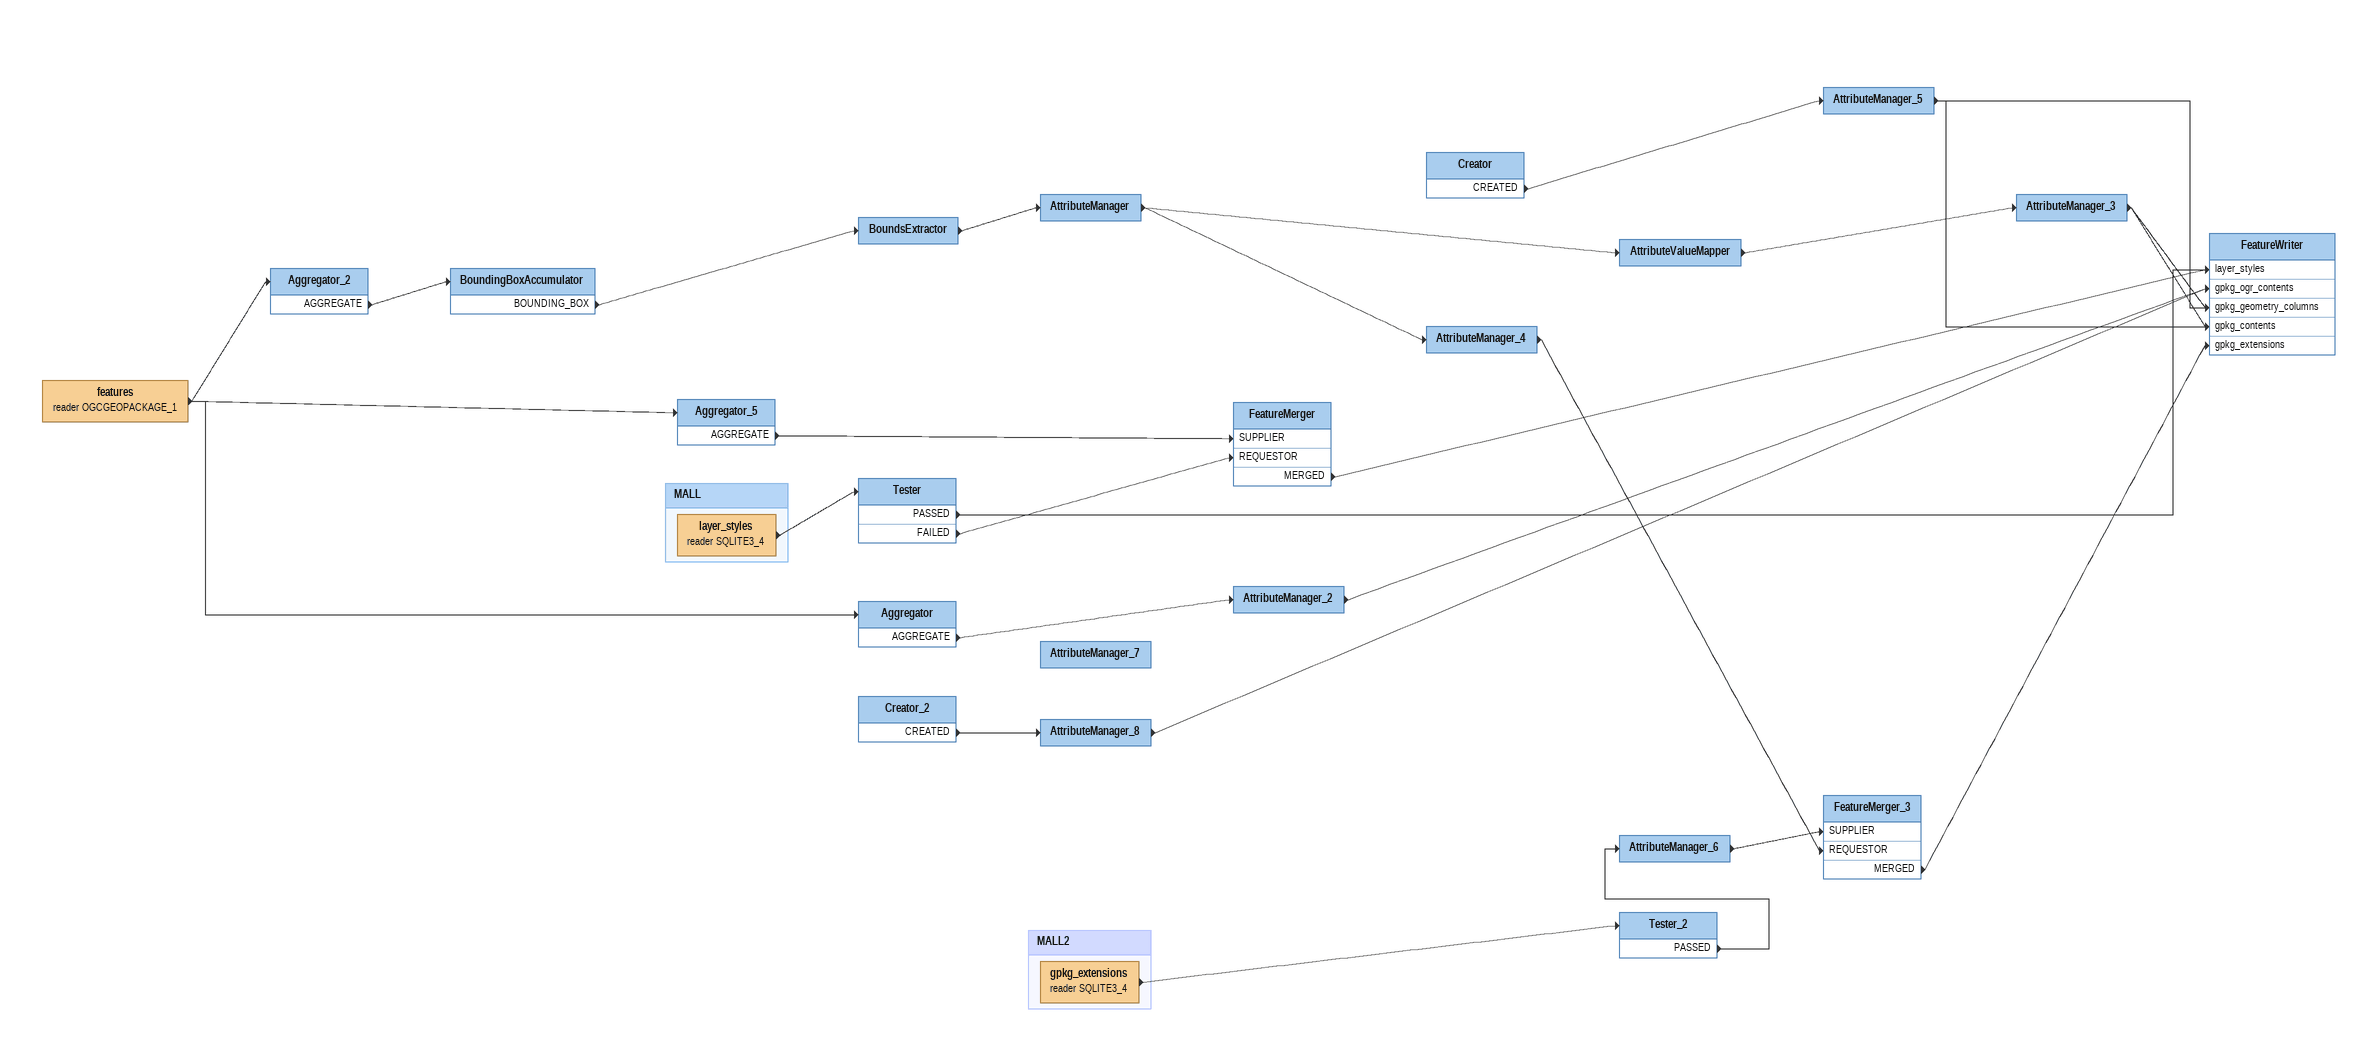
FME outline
features (reader OGCGEOPACKAGE_1)
    -> Aggregator_2
    -> Aggregator_5
    -> Aggregator
Aggregator_2
    AGGREGATE -> BoundingBoxAccumulator
BoundingBoxAccumulator
    BOUNDING_BOX -> BoundsExtractor
BoundsExtractor
    -> AttributeManager
AttributeManager
    -> AttributeValueMapper
    -> AttributeManager_4
AttributeValueMapper
    -> AttributeManager_3
AttributeManager_3
    -> FeatureWriter [gpkg_geometry_columns]
    -> FeatureWriter [gpkg_contents]
AttributeManager_4
    -> FeatureMerger_3 [REQUESTOR]
Aggregator_5
    AGGREGATE -> FeatureMerger [SUPPLIER]
Aggregator
    AGGREGATE -> AttributeManager_2
AttributeManager_2
    -> FeatureWriter [gpkg_ogr_contents]
Tester
    PASSED -> FeatureWriter [layer_styles]
    FAILED -> FeatureMerger [REQUESTOR]
FeatureMerger
    MERGED -> FeatureWriter [layer_styles]
Creator_2
    CREATED -> AttributeManager_8
AttributeManager_8
    -> FeatureWriter [gpkg_ogr_contents]
AttributeManager_7
Tester_2
    PASSED -> AttributeManager_6
AttributeManager_6
    -> FeatureMerger_3 [SUPPLIER]
FeatureMerger_3
    MERGED -> FeatureWriter [gpkg_extensions]
Creator
    CREATED -> AttributeManager_5
AttributeManager_5
    -> FeatureWriter [gpkg_geometry_columns]
    -> FeatureWriter [gpkg_contents]
FeatureWriter

Bookmark: MALL
layer_styles (reader SQLITE3_4)
    -> Tester

Bookmark: MALL2
gpkg_extensions (reader SQLITE3_4)
    -> Tester_2
